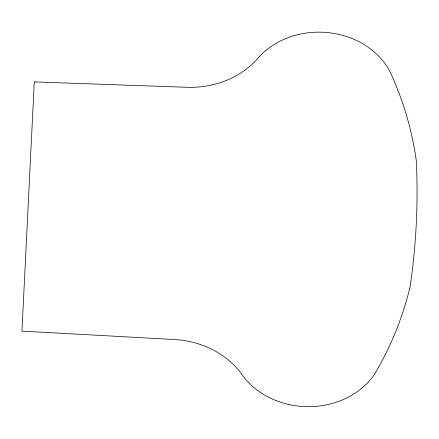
<?xml version="1.0" encoding="UTF-8"?>
<svg xmlns="http://www.w3.org/2000/svg" width="439" height="439" viewBox="0 0 439 439"><rect width="100%" height="100%" fill="white"/><g stroke="black" fill="none" stroke-linecap="round" stroke-linejoin="round"><path stroke-width="0.66" d="M34.286 81.906L21.95 331.127L174.316 339.506A84.914 72.709 1.9 0 1 240.846 372.963A77.182 66.086 1.9 0 0 308.249 406.673A77.182 66.086 1.9 0 0 375.115 373.364A412.649 353.34 1.9 0 0 410.13 286.672A895.181 766.516 1.9 0 0 416.348 161.135A412.649 353.34 1.9 0 0 390.051 71.678A77.182 66.086 1.9 0 0 326.775 32.491A77.182 66.086 1.9 0 0 256.343 59.978A84.914 72.709 1.9 0 1 186.805 87.29L34.286 81.906"/></g></svg>
